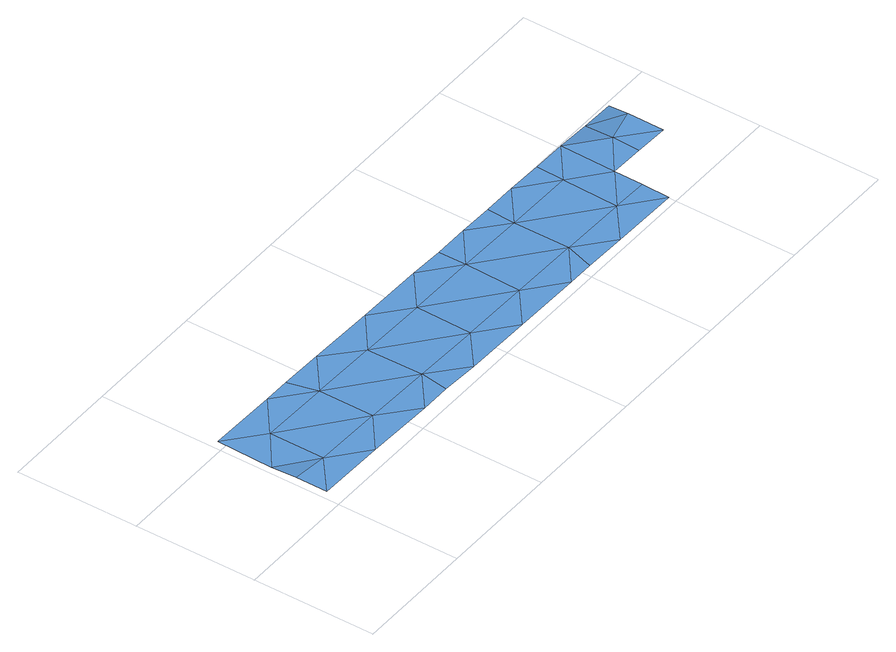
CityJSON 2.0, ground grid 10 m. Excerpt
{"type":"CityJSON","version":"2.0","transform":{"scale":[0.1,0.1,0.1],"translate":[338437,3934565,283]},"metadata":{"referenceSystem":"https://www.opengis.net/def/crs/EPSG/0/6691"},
"CityObjects":{
"waterbody1":{"type":"WaterBody","attributes":{"name":"6","class":"1140","function":"1","WaterBodyRiverFloodingRiskAttribute.description":"3","WaterBodyRiverFloodingRiskAttribute.rankOrg":"2","WaterBodyRiverFloodingRiskAttribute.adminType":"2","WaterBodyRiverFloodingRiskAttribute.scale":"L1"},"geometry":[{"type":"MultiSurface","lod":"1","boundaries":[[[0,1,2]],[[0,3,1]],[[4,2,5]],[[3,6,1]],[[7,8,9]],[[7,10,8]],[[11,12,13]],[[14,15,16]],[[17,18,19]],[[18,17,20]],[[18,20,10]],[[15,14,19]],[[16,21,22]],[[21,23,22]],[[14,17,19]],[[24,25,5]],[[26,13,27]],[[13,26,11]],[[25,24,28]],[[28,24,20]],[[24,8,20]],[[2,8,24]],[[12,29,30]],[[12,30,13]],[[2,31,8]],[[30,32,13]],[[32,33,27]],[[27,33,22]],[[34,22,33]],[[22,34,14]],[[34,35,14]],[[34,36,35]],[[31,2,1]],[[37,34,33]],[[38,9,31]],[[38,31,39]],[[40,38,39]],[[41,40,39]],[[41,39,6]],[[6,39,1]],[[2,4,0]],[[39,31,1]],[[9,8,31]],[[2,24,5]],[[10,20,8]],[[28,20,17]],[[35,28,17]],[[42,28,35]],[[43,42,35]],[[28,42,25]],[[44,37,33]],[[45,34,37]],[[36,43,35]],[[17,14,35]],[[14,16,22]],[[45,36,34]],[[23,27,22]],[[33,32,44]],[[13,32,27]]]}]}
},
"vertices":[
[61,104,7],[32,81,7],[89,80,7],[4,105,7],[83,104,7],[118,103,7],[3,59,7],[141,10,7],[145,33,7],[116,10,7],[173,9,6],[457,51,5],[457,81,5],[429,74,6],[315,30,6],[308,7,6],[343,6,6],[258,31,6],[229,8,6],[286,7,6],[201,32,6],[399,5,6],[371,29,6],[400,28,6],[145,79,6],[174,102,6],[428,51,6],[400,52,6],[202,78,6],[457,97,4],[429,97,5],[88,34,8],[401,98,6],[372,75,6],[315,76,6],[259,77,6],[288,100,6],[344,99,6],[59,11,8],[31,35,8],[3,12,8],[3,38,8],[231,101,6],[259,100,6],[373,98,6],[316,99,6]
]}
